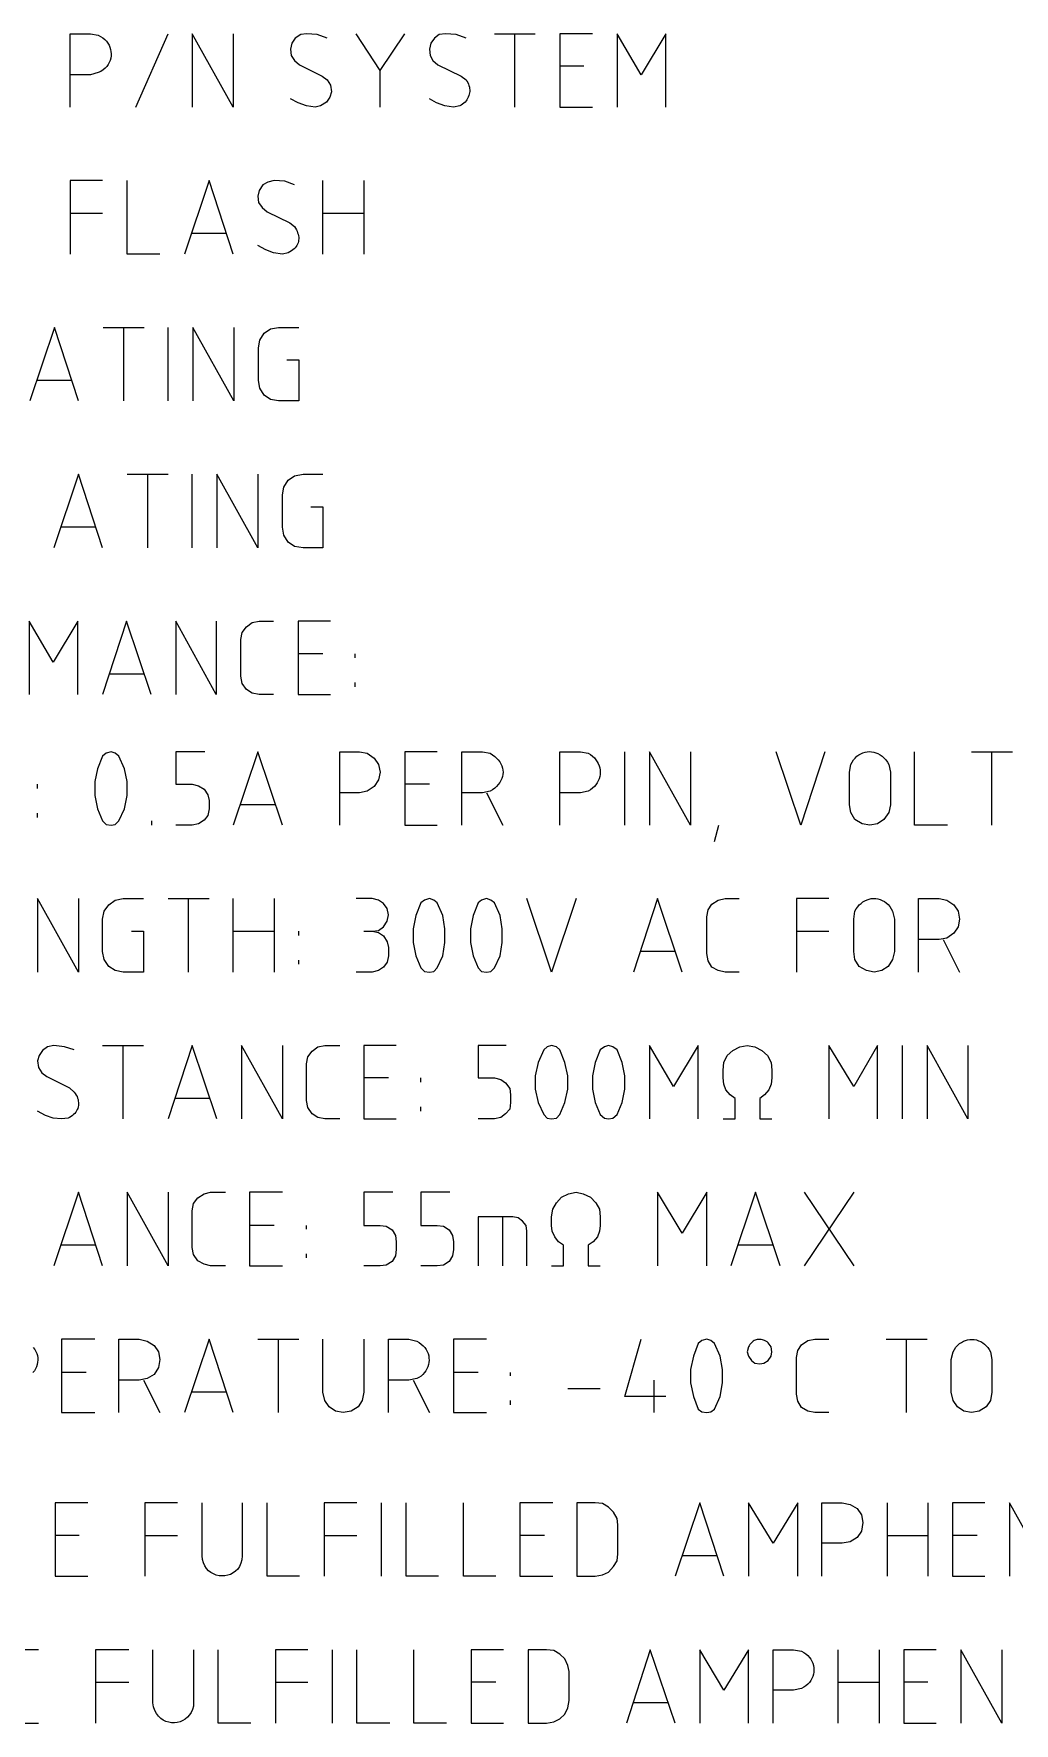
# Model space of a CAD drawing. Header units: inches. Extents: x 0 to 139, y 0 to 117.
# Drawn here: x 76.47 to 83.98, y 41.15 to 54.09 of the extents above; entities that cross this region are included whole.
import ezdxf

# ---------------------------------------------------------------- set-up
doc = ezdxf.new("R2010")
doc.units = ezdxf.units.IN
doc.header["$MEASUREMENT"] = 0
doc.layers.add('Color-7-Line_Weight-20', color=7, linetype='Continuous', lineweight=20)

msp = doc.modelspace()

# ---------------------------------------------------------------- linework, layer by layer
at = {"layer": 'Color-7-Line_Weight-20', "linetype": 'Continuous'}
for p, q in [((77.247, 53.527), (77.496, 54.09)), ((79.118, 53.808), (79.307, 54.09)), ((79.994, 54.09), (80.307, 54.09)), ((80.15, 53.527), (80.15, 54.09)), ((80.68, 53.841), (80.496, 53.841)), ((78.68, 52.403), (78.68, 52.965)), ((78.993, 52.965), (78.993, 52.403)), ((76.744, 52.716), (76.993, 52.716)), ((78.68, 52.716), (78.993, 52.716)), ((77.939, 52.559), (77.674, 52.559)), ((76.998, 51.84), (77.312, 51.84)), ((77.155, 51.278), (77.155, 51.84)), ((77.496, 51.278), (77.496, 51.84)), ((76.755, 51.435), (76.49, 51.435)), ((77.182, 50.716), (77.496, 50.716)), ((77.339, 50.153), (77.339, 50.716)), ((77.679, 50.153), (77.679, 50.716)), ((76.939, 50.31), (76.674, 50.31)), ((78.68, 49.342), (78.49, 49.342)), ((78.928, 49.31), (78.928, 49.342)), ((77.312, 49.186), (77.047, 49.186)), ((78.928, 49.088), (78.928, 49.121)), ((80.994, 48.029), (80.994, 48.591)), ((83.648, 48.591), (83.962, 48.591)), ((83.805, 48.029), (83.805, 48.591)), ((76.495, 48.31), (76.495, 48.342)), ((79.496, 48.342), (79.307, 48.342)), ((79.934, 48.277), (80.058, 48.029)), ((78.312, 48.185), (78.047, 48.185)), ((76.495, 48.088), (76.495, 48.12)), ((77.371, 48.029), (77.371, 48.061)), ((81.68, 47.904), (81.713, 48.029)), ((77.496, 47.466), (77.809, 47.466)), ((77.652, 46.904), (77.652, 47.466)), ((77.993, 46.904), (77.993, 47.466)), ((78.307, 47.466), (78.307, 46.904)), ((77.993, 47.218), (78.307, 47.218)), ((78.496, 47.185), (78.496, 47.218)), ((82.308, 47.218), (82.556, 47.218)), ((83.432, 47.153), (83.557, 46.904)), ((78.496, 46.963), (78.496, 46.996)), ((81.378, 47.061), (81.113, 47.061)), ((76.993, 46.342), (77.306, 46.342)), ((77.15, 45.779), (77.15, 46.342)), ((83.119, 45.779), (83.119, 46.342)), ((79.182, 46.093), (78.993, 46.093)), ((79.431, 46.06), (79.431, 46.093)), ((77.815, 45.936), (77.55, 45.936)), ((79.431, 45.839), (79.431, 45.871)), ((82.367, 45.217), (82.746, 44.655)), ((82.746, 45.217), (82.367, 44.655)), ((80.058, 44.655), (80.058, 45.028)), ((78.307, 44.963), (78.117, 44.963)), ((78.555, 44.936), (78.555, 44.963)), ((76.939, 44.811), (76.674, 44.811)), ((82.129, 44.811), (81.859, 44.811)), ((78.555, 44.714), (78.555, 44.747)), ((78.182, 44.092), (78.496, 44.092)), ((78.339, 43.53), (78.339, 44.092)), ((82.994, 44.092), (83.308, 44.092)), ((83.151, 43.53), (83.151, 44.092)), ((76.868, 43.838), (76.679, 43.838)), ((77.306, 43.779), (77.431, 43.53)), ((79.372, 43.779), (79.496, 43.53)), ((79.869, 43.838), (79.68, 43.838)), ((80.118, 43.811), (80.118, 43.838)), ((81.215, 43.779), (81.215, 43.53)), ((77.939, 43.687), (77.674, 43.687)), ((80.118, 43.59), (80.118, 43.622)), ((80.556, 43.714), (80.805, 43.714)), ((79.128, 42.276), (79.128, 42.838)), ((83.005, 42.276), (83.005, 42.838)), ((83.313, 42.838), (83.313, 42.276)), ((76.814, 42.589), (76.63, 42.589)), ((77.317, 42.589), (77.566, 42.589)), ((78.69, 42.589), (78.939, 42.589)), ((80.377, 42.589), (80.188, 42.589)), ((83.005, 42.589), (83.313, 42.589)), ((83.692, 42.589), (83.503, 42.589)), ((81.697, 42.433), (81.432, 42.433)), ((78.755, 41.151), (78.755, 41.713)), ((82.627, 41.151), (82.627, 41.713)), ((82.94, 41.713), (82.94, 41.151)), ((76.939, 41.465), (77.193, 41.465)), ((78.317, 41.465), (78.566, 41.465)), ((80.004, 41.465), (79.815, 41.465)), ((82.627, 41.465), (82.94, 41.465)), ((83.313, 41.465), (83.129, 41.465)), ((81.324, 41.308), (81.059, 41.308))]:
    msp.add_line(p, q, dxfattribs=at)
for points in [[(76.744, 53.527), (76.744, 54.09), (76.901, 54.09), (76.96, 54.079), (76.978, 54.069), (76.995, 54.058), (77.009, 54.046), (77.022, 54.033), (77.033, 54.018), (77.042, 54.003), (77.049, 53.987), (77.054, 53.97), (77.057, 53.954), (77.058, 53.937), (77.058, 53.92), (77.055, 53.903), (77.051, 53.886), (77.044, 53.87), (77.035, 53.854), (77.025, 53.84), (77.012, 53.826), (76.997, 53.813), (76.98, 53.802), (76.96, 53.792), (76.901, 53.776), (76.744, 53.776)], [(77.993, 54.09), (77.993, 53.527), (77.679, 54.09), (77.679, 53.527)], [(78.712, 54.057), (78.636, 54.084), (78.555, 54.09), (78.512, 54.084), (78.469, 54.057), (78.442, 54.019), (78.431, 53.971), (78.436, 53.922), (78.463, 53.884), (78.501, 53.852), (78.674, 53.765), (78.712, 53.738), (78.739, 53.695), (78.745, 53.646), (78.734, 53.603), (78.707, 53.565), (78.663, 53.538), (78.62, 53.527), (78.555, 53.538), (78.49, 53.56), (78.431, 53.592)], [(79.118, 53.527), (79.118, 53.808), (78.934, 54.09)], [(79.777, 54.057), (79.702, 54.084), (79.62, 54.09), (79.572, 54.084), (79.534, 54.057), (79.507, 54.019), (79.496, 53.971), (79.501, 53.922), (79.523, 53.884), (79.561, 53.852), (79.739, 53.765), (79.777, 53.738), (79.784, 53.727), (79.79, 53.716), (79.795, 53.705), (79.799, 53.694), (79.802, 53.682), (79.804, 53.671), (79.805, 53.66), (79.805, 53.648), (79.803, 53.637), (79.801, 53.626), (79.798, 53.616), (79.794, 53.605), (79.789, 53.595), (79.783, 53.585), (79.777, 53.576), (79.769, 53.567), (79.76, 53.559), (79.75, 53.551), (79.74, 53.544), (79.729, 53.538), (79.68, 53.527), (79.615, 53.538), (79.55, 53.56), (79.496, 53.592)], [(80.745, 54.09), (80.496, 54.09), (80.496, 53.527), (80.745, 53.527)], [(81.307, 53.527), (81.307, 54.09), (81.118, 53.776), (80.934, 54.09), (80.934, 53.527)], [(76.993, 52.965), (76.744, 52.965), (76.744, 52.403)], [(77.431, 52.403), (77.182, 52.403), (77.182, 52.965)], [(77.993, 52.403), (77.809, 52.965), (77.62, 52.403)], [(78.463, 52.933), (78.388, 52.96), (78.307, 52.965), (78.258, 52.954), (78.22, 52.933), (78.193, 52.889), (78.182, 52.846), (78.188, 52.797), (78.215, 52.759), (78.253, 52.727), (78.426, 52.641), (78.463, 52.613), (78.471, 52.601), (78.477, 52.589), (78.483, 52.578), (78.487, 52.566), (78.491, 52.554), (78.493, 52.543), (78.495, 52.531), (78.495, 52.52), (78.494, 52.51), (78.493, 52.499), (78.49, 52.489), (78.486, 52.479), (78.481, 52.469), (78.475, 52.46), (78.468, 52.451), (78.46, 52.443), (78.45, 52.435), (78.44, 52.427), (78.428, 52.42), (78.415, 52.413), (78.371, 52.403), (78.301, 52.413), (78.242, 52.435), (78.182, 52.468)], [(76.809, 51.278), (76.625, 51.84), (76.436, 51.278)], [(77.998, 51.84), (77.998, 51.278), (77.685, 51.84), (77.685, 51.278)], [(78.404, 51.592), (78.496, 51.592), (78.496, 51.278), (78.339, 51.278), (78.28, 51.289), (78.231, 51.321), (78.198, 51.375), (78.188, 51.435), (78.188, 51.684), (78.198, 51.743), (78.231, 51.797), (78.28, 51.83), (78.339, 51.84), (78.496, 51.84)], [(76.993, 50.153), (76.809, 50.716), (76.62, 50.153)], [(78.182, 50.716), (78.182, 50.153), (77.869, 50.716), (77.869, 50.153)], [(78.588, 50.467), (78.68, 50.467), (78.68, 50.153), (78.528, 50.153), (78.463, 50.164), (78.415, 50.197), (78.382, 50.251), (78.371, 50.31), (78.371, 50.559), (78.382, 50.618), (78.415, 50.672), (78.463, 50.705), (78.528, 50.716), (78.68, 50.716)], [(76.803, 49.029), (76.803, 49.591), (76.614, 49.278), (76.43, 49.591), (76.43, 49.029)], [(77.366, 49.029), (77.177, 49.591), (76.993, 49.029)], [(77.863, 49.591), (77.863, 49.029), (77.555, 49.591), (77.555, 49.029)], [(78.301, 49.029), (78.193, 49.029), (78.139, 49.04), (78.096, 49.067), (78.063, 49.115), (78.052, 49.169), (78.052, 49.451), (78.063, 49.505), (78.096, 49.548), (78.139, 49.58), (78.193, 49.591), (78.301, 49.591)], [(78.739, 49.591), (78.49, 49.591), (78.49, 49.029), (78.739, 49.029)], [(77.777, 48.591), (77.555, 48.591), (77.555, 48.342), (77.679, 48.342), (77.728, 48.331), (77.771, 48.304), (77.798, 48.261), (77.809, 48.218), (77.809, 48.153), (77.798, 48.104), (77.771, 48.066), (77.728, 48.039), (77.679, 48.029), (77.555, 48.029)], [(78.371, 48.029), (78.182, 48.591), (77.993, 48.029)], [(78.809, 48.029), (78.809, 48.591), (78.961, 48.591), (79.02, 48.58), (79.074, 48.542), (79.107, 48.494), (79.118, 48.434), (79.107, 48.375), (79.074, 48.326), (79.02, 48.288), (78.961, 48.277), (78.809, 48.277)], [(79.556, 48.591), (79.307, 48.591), (79.307, 48.029), (79.556, 48.029)], [(79.745, 48.029), (79.745, 48.591), (79.902, 48.591), (79.961, 48.58), (79.98, 48.568), (79.997, 48.555), (80.011, 48.542), (80.024, 48.528), (80.035, 48.513), (80.044, 48.498), (80.051, 48.482), (80.056, 48.466), (80.059, 48.45), (80.06, 48.434), (80.059, 48.418), (80.056, 48.402), (80.051, 48.386), (80.044, 48.37), (80.035, 48.355), (80.024, 48.341), (80.011, 48.326), (79.997, 48.313), (79.98, 48.3), (79.961, 48.288), (79.902, 48.277), (79.745, 48.277)], [(80.496, 48.029), (80.496, 48.591), (80.653, 48.591), (80.713, 48.58), (80.73, 48.569), (80.746, 48.557), (80.76, 48.544), (80.772, 48.53), (80.782, 48.515), (80.79, 48.5), (80.797, 48.484), (80.801, 48.468), (80.804, 48.451), (80.805, 48.434), (80.804, 48.417), (80.801, 48.401), (80.797, 48.384), (80.79, 48.368), (80.782, 48.353), (80.772, 48.338), (80.76, 48.324), (80.746, 48.311), (80.73, 48.299), (80.713, 48.288), (80.653, 48.277), (80.496, 48.277)], [(81.497, 48.591), (81.497, 48.029), (81.183, 48.591), (81.183, 48.029)], [(82.524, 48.591), (82.34, 48.029), (82.151, 48.591)], [(83.465, 48.029), (83.211, 48.029), (83.211, 48.591)], [(76.809, 47.466), (76.809, 46.904), (76.495, 47.466), (76.495, 46.904)], [(77.214, 47.218), (77.306, 47.218), (77.306, 46.904), (77.15, 46.904), (77.09, 46.915), (77.041, 46.947), (77.004, 47.001), (76.993, 47.061), (76.993, 47.309), (77.004, 47.369), (77.041, 47.418), (77.09, 47.455), (77.15, 47.466), (77.306, 47.466)], [(78.993, 47.218), (79.058, 47.218), (79.107, 47.223), (79.145, 47.25), (79.172, 47.293), (79.182, 47.342), (79.172, 47.391), (79.145, 47.428), (79.107, 47.455), (79.058, 47.466), (78.934, 47.466)], [(80.621, 47.466), (80.431, 46.904), (80.242, 47.466)], [(81.432, 46.904), (81.242, 47.466), (81.059, 46.904)], [(81.87, 46.904), (81.762, 46.904), (81.707, 46.915), (81.659, 46.942), (81.632, 46.99), (81.621, 47.045), (81.621, 47.326), (81.632, 47.38), (81.659, 47.423), (81.707, 47.455), (81.762, 47.466), (81.87, 47.466)], [(82.556, 47.466), (82.308, 47.466), (82.308, 46.904)], [(83.243, 46.904), (83.243, 47.466), (83.4, 47.466), (83.459, 47.455), (83.513, 47.418), (83.546, 47.369), (83.557, 47.309), (83.546, 47.25), (83.513, 47.201), (83.459, 47.163), (83.4, 47.153), (83.243, 47.153)], [(79.058, 47.218), (79.107, 47.207), (79.145, 47.18), (79.172, 47.136), (79.182, 47.093), (79.182, 47.028), (79.172, 46.98), (79.145, 46.942), (79.107, 46.915), (79.058, 46.904), (78.934, 46.904)], [(76.776, 46.309), (76.701, 46.331), (76.62, 46.342), (76.571, 46.331), (76.533, 46.304), (76.506, 46.266), (76.495, 46.223), (76.501, 46.174), (76.528, 46.131), (76.566, 46.104), (76.739, 46.017), (76.776, 45.985), (76.784, 45.974), (76.791, 45.962), (76.797, 45.951), (76.801, 45.939), (76.805, 45.927), (76.807, 45.916), (76.808, 45.904), (76.809, 45.893), (76.808, 45.882), (76.806, 45.871), (76.803, 45.86), (76.798, 45.85), (76.793, 45.84), (76.787, 45.83), (76.78, 45.821), (76.771, 45.812), (76.762, 45.804), (76.752, 45.797), (76.74, 45.791), (76.728, 45.785), (76.679, 45.779), (76.614, 45.785), (76.555, 45.806), (76.495, 45.839)], [(77.869, 45.779), (77.679, 46.342), (77.496, 45.779)], [(78.371, 46.342), (78.371, 45.779), (78.058, 46.342), (78.058, 45.779)], [(78.809, 45.779), (78.696, 45.779), (78.642, 45.79), (78.599, 45.817), (78.566, 45.866), (78.555, 45.92), (78.555, 46.201), (78.566, 46.255), (78.599, 46.298), (78.642, 46.331), (78.696, 46.342), (78.809, 46.342)], [(79.242, 46.342), (78.993, 46.342), (78.993, 45.779), (79.242, 45.779)], [(80.085, 46.342), (79.869, 46.342), (79.869, 46.093), (79.994, 46.093), (80.042, 46.082), (80.08, 46.055), (80.112, 46.012), (80.118, 45.963), (80.118, 45.904), (80.112, 45.855), (80.08, 45.817), (80.042, 45.79), (79.994, 45.779), (79.869, 45.779)], [(81.556, 45.779), (81.556, 46.342), (81.367, 46.028), (81.183, 46.342), (81.183, 45.779)], [(81.745, 45.779), (81.837, 45.779), (81.837, 45.936), (81.799, 45.963), (81.767, 46.001), (81.751, 46.044), (81.745, 46.093), (81.745, 46.152), (81.751, 46.212), (81.778, 46.266), (81.821, 46.304), (81.875, 46.331), (81.929, 46.342), (81.989, 46.331), (82.043, 46.304), (82.086, 46.266), (82.113, 46.212), (82.118, 46.152), (82.118, 46.093), (82.113, 46.044), (82.097, 46.001), (82.064, 45.963), (82.026, 45.936), (82.026, 45.779), (82.118, 45.779)], [(82.929, 45.779), (82.929, 46.342), (82.746, 46.028), (82.556, 46.342), (82.556, 45.779)], [(83.621, 46.342), (83.621, 45.779), (83.308, 46.342), (83.308, 45.779)], [(76.993, 44.655), (76.809, 45.217), (76.62, 44.655)], [(77.496, 45.217), (77.496, 44.655), (77.182, 45.217), (77.182, 44.655)], [(77.934, 44.655), (77.82, 44.655), (77.771, 44.666), (77.723, 44.693), (77.69, 44.741), (77.679, 44.795), (77.679, 45.076), (77.69, 45.131), (77.723, 45.174), (77.771, 45.206), (77.82, 45.217), (77.934, 45.217)], [(78.371, 45.217), (78.117, 45.217), (78.117, 44.655), (78.371, 44.655)], [(79.215, 45.217), (78.993, 45.217), (78.993, 44.963), (79.118, 44.963), (79.166, 44.957), (79.21, 44.93), (79.237, 44.887), (79.242, 44.839), (79.242, 44.779), (79.237, 44.73), (79.21, 44.687), (79.166, 44.66), (79.118, 44.655), (78.993, 44.655)], [(79.653, 45.217), (79.431, 45.217), (79.431, 44.963), (79.556, 44.963), (79.604, 44.957), (79.647, 44.93), (79.674, 44.887), (79.68, 44.839), (79.68, 44.779), (79.674, 44.73), (79.647, 44.687), (79.604, 44.66), (79.556, 44.655), (79.431, 44.655)], [(80.431, 44.655), (80.523, 44.655), (80.523, 44.811), (80.486, 44.839), (80.458, 44.876), (80.437, 44.92), (80.431, 44.963), (80.431, 45.028), (80.442, 45.087), (80.469, 45.136), (80.507, 45.179), (80.561, 45.206), (80.621, 45.217), (80.675, 45.206), (80.729, 45.179), (80.772, 45.136), (80.799, 45.087), (80.805, 45.028), (80.805, 44.963), (80.799, 44.92), (80.783, 44.876), (80.75, 44.839), (80.713, 44.811), (80.713, 44.655), (80.805, 44.655)], [(81.621, 44.655), (81.621, 45.217), (81.432, 44.903), (81.242, 45.217), (81.242, 44.655)], [(82.183, 44.655), (81.994, 45.217), (81.805, 44.655)], [(80.242, 44.655), (80.242, 44.92), (80.237, 44.963), (80.21, 44.995), (80.177, 45.022), (80.134, 45.028), (79.869, 45.028), (79.869, 44.655)], [(76.462, 44.029), (76.473, 44.014), (76.482, 43.998), (76.488, 43.982), (76.493, 43.966), (76.496, 43.949), (76.496, 43.932), (76.495, 43.915), (76.492, 43.898), (76.486, 43.881), (76.479, 43.865), (76.47, 43.85), (76.459, 43.836)], [(76.933, 44.092), (76.679, 44.092), (76.679, 43.53), (76.933, 43.53)], [(77.117, 43.53), (77.117, 44.092), (77.274, 44.092), (77.333, 44.076), (77.387, 44.044), (77.42, 43.995), (77.431, 43.936), (77.42, 43.876), (77.387, 43.822), (77.333, 43.79), (77.274, 43.779), (77.117, 43.779)], [(77.993, 43.53), (77.809, 44.092), (77.62, 43.53)], [(78.993, 44.092), (78.993, 43.687), (78.982, 43.622), (78.95, 43.573), (78.896, 43.541), (78.836, 43.53), (78.777, 43.541), (78.728, 43.573), (78.696, 43.622), (78.68, 43.687), (78.68, 44.092)], [(79.182, 43.53), (79.182, 44.092), (79.339, 44.092), (79.399, 44.076), (79.418, 44.066), (79.434, 44.055), (79.449, 44.042), (79.461, 44.028), (79.472, 44.013), (79.48, 43.998), (79.486, 43.982), (79.491, 43.965), (79.493, 43.948), (79.494, 43.931), (79.492, 43.914), (79.489, 43.898), (79.484, 43.881), (79.477, 43.865), (79.469, 43.85), (79.458, 43.836), (79.446, 43.822), (79.432, 43.81), (79.416, 43.799), (79.399, 43.79), (79.339, 43.779), (79.182, 43.779)], [(79.934, 44.092), (79.68, 44.092), (79.68, 43.53), (79.934, 43.53)], [(81.307, 43.654), (80.994, 43.654), (81.118, 44.092)], [(82.556, 43.53), (82.448, 43.53), (82.394, 43.541), (82.345, 43.568), (82.318, 43.617), (82.308, 43.671), (82.308, 43.952), (82.318, 44.006), (82.345, 44.049), (82.394, 44.082), (82.448, 44.092), (82.556, 44.092)], [(76.879, 42.838), (76.63, 42.838), (76.63, 42.276), (76.879, 42.276)], [(77.566, 42.838), (77.317, 42.838), (77.317, 42.276)], [(78.063, 42.838), (78.063, 42.433), (78.06, 42.402), (78.052, 42.376), (78.042, 42.352), (78.028, 42.332), (78.012, 42.315), (77.993, 42.302), (77.973, 42.291), (77.952, 42.284), (77.93, 42.28), (77.907, 42.279), (77.885, 42.281), (77.863, 42.286), (77.842, 42.294), (77.822, 42.305), (77.804, 42.319), (77.788, 42.336), (77.775, 42.356), (77.765, 42.379), (77.758, 42.404), (77.755, 42.433), (77.755, 42.838)], [(78.501, 42.276), (78.253, 42.276), (78.253, 42.838)], [(78.939, 42.838), (78.69, 42.838), (78.69, 42.276)], [(79.566, 42.276), (79.318, 42.276), (79.318, 42.838)], [(80.004, 42.276), (79.756, 42.276), (79.756, 42.838)], [(80.442, 42.838), (80.188, 42.838), (80.188, 42.276), (80.442, 42.276)], [(81.751, 42.276), (81.567, 42.838), (81.378, 42.276)], [(82.318, 42.276), (82.318, 42.838), (82.129, 42.53), (81.94, 42.838), (81.94, 42.276)], [(82.502, 42.276), (82.502, 42.838), (82.659, 42.838), (82.719, 42.827), (82.773, 42.795), (82.805, 42.746), (82.816, 42.687), (82.805, 42.622), (82.773, 42.573), (82.719, 42.541), (82.659, 42.53), (82.502, 42.53)], [(83.751, 42.838), (83.503, 42.838), (83.503, 42.276), (83.751, 42.276)], [(84.254, 42.838), (84.254, 42.276), (83.94, 42.838), (83.94, 42.276)], [(76.501, 41.713), (76.252, 41.713), (76.252, 41.151), (76.501, 41.151)], [(77.193, 41.713), (76.939, 41.713), (76.939, 41.151)], [(77.69, 41.713), (77.69, 41.308), (77.688, 41.281), (77.681, 41.256), (77.671, 41.234), (77.659, 41.214), (77.644, 41.197), (77.626, 41.183), (77.607, 41.171), (77.587, 41.162), (77.565, 41.157), (77.543, 41.154), (77.521, 41.154), (77.499, 41.158), (77.477, 41.165), (77.457, 41.175), (77.438, 41.188), (77.42, 41.205), (77.405, 41.225), (77.393, 41.249), (77.383, 41.277), (77.377, 41.308), (77.377, 41.713)], [(78.128, 41.151), (77.879, 41.151), (77.879, 41.713)], [(78.566, 41.713), (78.317, 41.713), (78.317, 41.151)], [(79.193, 41.151), (78.939, 41.151), (78.939, 41.713)], [(79.626, 41.151), (79.377, 41.151), (79.377, 41.713)], [(80.064, 41.713), (79.815, 41.713), (79.815, 41.151), (80.064, 41.151)], [(81.378, 41.151), (81.188, 41.713), (81.005, 41.151)], [(81.94, 41.151), (81.94, 41.713), (81.751, 41.405), (81.567, 41.713), (81.567, 41.151)], [(82.129, 41.151), (82.129, 41.713), (82.286, 41.713), (82.345, 41.703), (82.364, 41.693), (82.38, 41.682), (82.394, 41.669), (82.407, 41.655), (82.417, 41.641), (82.426, 41.626), (82.433, 41.61), (82.437, 41.593), (82.44, 41.576), (82.441, 41.559), (82.44, 41.542), (82.438, 41.526), (82.433, 41.509), (82.426, 41.493), (82.417, 41.478), (82.407, 41.463), (82.394, 41.45), (82.38, 41.437), (82.364, 41.426), (82.345, 41.416), (82.286, 41.405), (82.129, 41.405)], [(83.378, 41.713), (83.129, 41.713), (83.129, 41.151), (83.378, 41.151)], [(83.881, 41.713), (83.881, 41.151), (83.567, 41.713), (83.567, 41.151)]]:
    msp.add_lwpolyline(points, dxfattribs=at)
for points in [[(76.933, 48.364), (76.933, 48.256), (76.955, 48.153), (76.993, 48.061), (77.02, 48.034), (77.058, 48.029), (77.09, 48.034), (77.117, 48.061), (77.16, 48.153), (77.182, 48.256), (77.182, 48.364), (77.16, 48.461), (77.117, 48.558), (77.09, 48.58), (77.058, 48.591), (77.02, 48.58), (76.993, 48.558), (76.955, 48.461)], [(82.713, 48.434), (82.724, 48.494), (82.734, 48.512), (82.745, 48.528), (82.758, 48.543), (82.771, 48.556), (82.786, 48.567), (82.801, 48.576), (82.817, 48.583), (82.833, 48.588), (82.849, 48.591), (82.866, 48.592), (82.883, 48.591), (82.9, 48.588), (82.916, 48.583), (82.932, 48.577), (82.948, 48.568), (82.964, 48.557), (82.978, 48.544), (82.992, 48.529), (83.004, 48.512), (83.016, 48.494), (83.027, 48.434), (83.027, 48.185), (83.016, 48.126), (82.978, 48.072), (82.929, 48.039), (82.87, 48.029), (82.81, 48.039), (82.756, 48.072), (82.724, 48.126), (82.713, 48.185)], [(79.372, 47.234), (79.372, 47.131), (79.393, 47.028), (79.431, 46.936), (79.458, 46.909), (79.496, 46.904), (79.529, 46.909), (79.556, 46.936), (79.599, 47.028), (79.615, 47.131), (79.615, 47.234), (79.599, 47.336), (79.556, 47.434), (79.529, 47.455), (79.496, 47.466), (79.458, 47.455), (79.431, 47.434), (79.393, 47.336)], [(79.81, 47.234), (79.81, 47.131), (79.831, 47.028), (79.869, 46.936), (79.896, 46.909), (79.934, 46.904), (79.966, 46.909), (79.994, 46.936), (80.037, 47.028), (80.053, 47.131), (80.053, 47.234), (80.037, 47.336), (79.994, 47.434), (79.966, 47.455), (79.934, 47.466), (79.896, 47.455), (79.869, 47.434), (79.831, 47.336)], [(82.746, 47.309), (82.756, 47.369), (82.766, 47.387), (82.777, 47.403), (82.789, 47.418), (82.803, 47.43), (82.817, 47.441), (82.832, 47.45), (82.848, 47.457), (82.865, 47.462), (82.881, 47.466), (82.899, 47.467), (82.916, 47.466), (82.932, 47.464), (82.949, 47.459), (82.965, 47.453), (82.981, 47.444), (82.995, 47.433), (83.009, 47.42), (83.022, 47.405), (83.033, 47.388), (83.043, 47.369), (83.059, 47.309), (83.059, 47.061), (83.043, 47.001), (83.01, 46.947), (82.962, 46.915), (82.902, 46.904), (82.843, 46.915), (82.789, 46.947), (82.756, 47.001), (82.746, 47.061)], [(80.307, 46.109), (80.307, 46.006), (80.329, 45.904), (80.372, 45.812), (80.399, 45.785), (80.431, 45.779), (80.469, 45.785), (80.496, 45.812), (80.534, 45.904), (80.556, 46.006), (80.556, 46.109), (80.534, 46.212), (80.496, 46.309), (80.469, 46.331), (80.431, 46.342), (80.399, 46.331), (80.372, 46.309), (80.329, 46.212)], [(80.745, 46.109), (80.745, 46.006), (80.767, 45.904), (80.805, 45.812), (80.837, 45.785), (80.869, 45.779), (80.902, 45.785), (80.934, 45.812), (80.972, 45.904), (80.994, 46.006), (80.994, 46.109), (80.972, 46.212), (80.934, 46.309), (80.902, 46.331), (80.869, 46.342), (80.837, 46.331), (80.805, 46.309), (80.767, 46.212)], [(81.497, 43.86), (81.497, 43.757), (81.518, 43.654), (81.556, 43.557), (81.583, 43.535), (81.621, 43.53), (81.653, 43.535), (81.68, 43.557), (81.724, 43.654), (81.74, 43.757), (81.74, 43.86), (81.724, 43.963), (81.68, 44.06), (81.653, 44.082), (81.621, 44.092), (81.583, 44.082), (81.556, 44.06), (81.518, 43.963)], [(81.929, 43.995), (81.94, 43.963), (81.962, 43.93), (81.989, 43.909), (82.026, 43.903), (82.059, 43.909), (82.091, 43.93), (82.113, 43.963), (82.118, 43.995), (82.113, 44.033), (82.091, 44.065), (82.082, 44.071), (82.073, 44.076), (82.064, 44.081), (82.055, 44.084), (82.047, 44.087), (82.038, 44.089), (82.03, 44.09), (82.022, 44.091), (82.014, 44.09), (82.006, 44.089), (81.998, 44.087), (81.991, 44.084), (81.983, 44.081), (81.976, 44.076), (81.97, 44.071), (81.963, 44.065), (81.957, 44.058), (81.951, 44.051), (81.945, 44.042), (81.94, 44.033)], [(83.492, 43.936), (83.508, 43.995), (83.518, 44.014), (83.529, 44.03), (83.542, 44.045), (83.556, 44.058), (83.571, 44.068), (83.586, 44.076), (83.602, 44.083), (83.619, 44.087), (83.636, 44.09), (83.653, 44.09), (83.67, 44.089), (83.686, 44.086), (83.703, 44.08), (83.719, 44.074), (83.734, 44.065), (83.748, 44.054), (83.762, 44.042), (83.774, 44.028), (83.785, 44.012), (83.794, 43.995), (83.805, 43.936), (83.805, 43.687), (83.794, 43.622), (83.762, 43.573), (83.708, 43.541), (83.648, 43.53), (83.589, 43.541), (83.54, 43.573), (83.508, 43.622), (83.492, 43.687)], [(80.626, 42.276), (80.767, 42.276), (80.821, 42.287), (80.869, 42.308), (80.907, 42.351), (80.934, 42.395), (80.94, 42.449), (80.94, 42.67), (80.934, 42.719), (80.907, 42.768), (80.869, 42.806), (80.821, 42.833), (80.767, 42.838), (80.626, 42.838)], [(80.253, 41.151), (80.394, 41.151), (80.448, 41.162), (80.496, 41.184), (80.534, 41.221), (80.556, 41.27), (80.567, 41.324), (80.567, 41.546), (80.556, 41.594), (80.534, 41.643), (80.496, 41.681), (80.448, 41.708), (80.394, 41.713), (80.253, 41.713)]]:
    msp.add_lwpolyline(points, close=True, dxfattribs=at)

doc.saveas('drawing.dxf')
